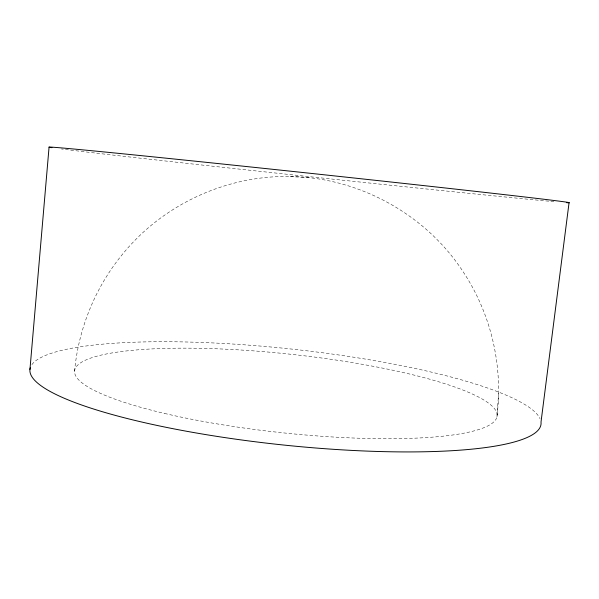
<?xml version="1.0" encoding="UTF-8"?>
<svg xmlns="http://www.w3.org/2000/svg" width="599" height="599" viewBox="0 0 599 599"><rect width="100%" height="100%" fill="white"/><g stroke="black" fill="none" stroke-linecap="round" stroke-linejoin="round"><path stroke-width="0.45" stroke-dasharray="3 2.25" d="M497.133 414.83C502.95 365.817 491.24 315.164 464.412 273.721L463.663 272.575C425.896 213.91 357.865 176.765 288.119 176.465C225.359 175.881 163.265 204.678 123.394 253.19L122.323 254.485C95.219 287.527 78.536 328.619 74.561 371.14M496.983 416.762L498.593 393.431M308.904 177.663L288.119 176.465M553.925 201.646A261.613 1.715 6.1 0 1 304.434 176.128A261.613 1.715 6.1 0 1 61.405 148.956M31.912 364.619A256.993 48.137 6.1 0 1 290.141 348.91A256.993 48.137 6.1 0 1 540.051 418.746M164.575 413.437A212.465 39.482 6.1 0 0 496.331 418.626A212.465 39.482 6.1 0 0 196.622 348.251A212.465 39.482 6.1 0 0 164.575 413.437"/><path stroke-width="0.9" d="M29.95 369.471L49.066 147.122M569.05 202.762L541.009 422.1A256.993 48.137 6.1 0 1 281.111 444.765A256.993 48.137 6.1 0 1 30.294 367.808M51.986 147.683A261.613 1.715 6.1 0 1 308.844 173.148A261.613 1.715 6.1 0 1 566.519 202.664"/></g></svg>
